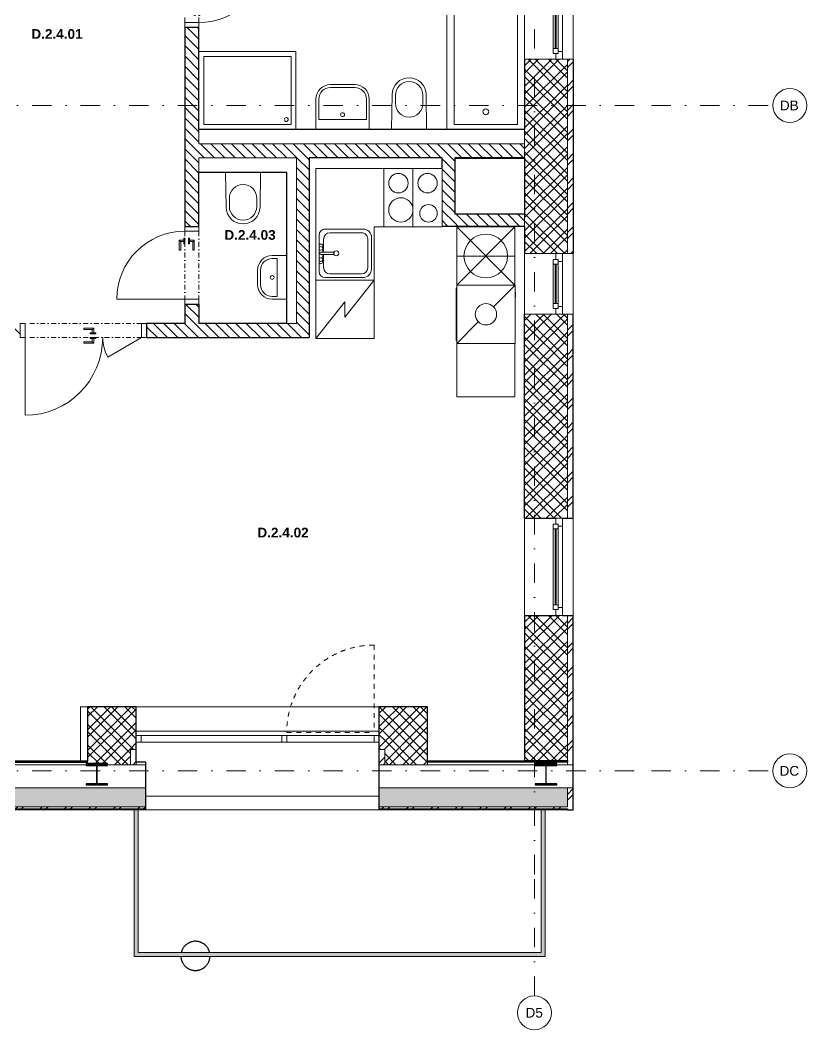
# Model space of a CAD drawing. Header units: millimetres. Extents: x -8379 to 24704, y 54514 to 72403.
# Drawn here: x 16603 to 24704, y 54514 to 64908 of the extents above; entities that cross this region are included whole.
import ezdxf

# ---------------------------------------------------------------- set-up
doc = ezdxf.new("R2010")
doc.units = ezdxf.units.MM
for name, pattern in [('HA_Dash_2mm-S1mm', [100, 50, -50]), ('HA_DashDot_10mm-S3mm', [500, 200, -150, 0, -150]), ('HA_DashDot_2_2mm-S0_6mm', [110, 50, -30, 0, -30])]:
    doc.linetypes.add(name, pattern=pattern)
for name, color, linetype, lineweight in [('A-AREA-____-IDEN', 252, 'Continuous', 9), ('A-DOOR-____-MCUT', 252, 'HA_DashDot_2_2mm-S0_6mm', 9), ('A-DOOR-____-OTLN', 252, 'Continuous', 9), ('A-DOOR-FRAM-MCUT', 252, 'Continuous', 9), ('A-FLOR-____-OTLN', 252, 'Continuous', 9), ('A-FLOR-HRAL-OTLN', 252, 'Continuous', 9), ('A-GENM-____-OTLN', 252, 'Continuous', 9), ('A-GLAZ-____-MCUT', 252, 'Continuous', 5), ('A-GLAZ-____-OTLN', 252, 'Continuous', 5), ('A-GLAZ-CURT-MCUT', 252, 'Continuous', 5), ('A-GLAZ-CURT-OTLN', 252, 'Continuous', 5), ('A-GLAZ-CWMG-MCUT', 252, 'Continuous', 5), ('A-GLAZ-CWMG-OTLN', 252, 'Continuous', 5), ('A-ROOF-____-MCUT', 252, 'Continuous', 25), ('A-ROOF-____-OTLN', 252, 'Continuous', 9), ('A-ROOF-____-PATT', 252, 'Continuous', 25), ('A-WALL-____-MCUT', 252, 'Continuous', 9), ('A-WALL-____-OTLN', 252, 'Continuous', 9), ('A-WALL-____-PATT', 252, 'Continuous', 25), ('E-ELEC-FIXT-OTLN', 252, 'Continuous', 9), ('I-WALL-____-MCUT', 252, 'Continuous', 25), ('I-WALL-____-OTLN', 252, 'Continuous', 9), ('P-SANR-FIXT-OTLN', 252, 'Continuous', 9), ('Q-CASE-____-OTLN', 252, 'Continuous', 9), ('Q-SPCQ-____-OTLN', 252, 'Continuous', 9), ('S-COLS-____-MCUT', 252, 'Continuous', 25), ('S-COLS-____-OTLN', 252, 'Continuous', 9), ('S-GRID-____-IDEN', 252, 'Continuous', 9), ('S-GRID-____-OTLN', 252, 'Continuous', 5)]:
    doc.layers.add(name, color=color, linetype=linetype, lineweight=lineweight)
doc.styles.add('Arial_1', font='arial.ttf', dxfattribs={"height": 100})
doc.styles.add('Arial_B', font='arialbd.ttf', dxfattribs={"height": 100})
pattern_1 = [(45, (0, 0), (-106.06602, 106.06602), []), (45, (75, 0), (-106.06602, 106.06602), []), (315, (0, 0), (106.06602, 106.06602), []), (315, (75, 0), (106.06602, 106.06602), [])]
pattern_2 = [(45, (0, 0), (-125.7236, 125.7236), []), (45, (0, 190.5), (-125.7236, 125.7236), [])]
pattern_3 = [(135, (0, 0), (-53.03301, -53.03301), [])]

# ---------------------------------------------------------------- blocks, each defined once
blk = doc.blocks.new('HA_GM_Shaft_Rectangle - Default-1533186-UDL_2NP-D')
at = {"layer": 'A-GENM-____-OTLN'}
for p, q in [((0, 575), (0, 0)), ((720, 575), (0, 575)), ((720, 0), (720, 575)), ((0, 0), (720, 0))]:
    blk.add_line(p, q, dxfattribs=at)
blk = doc.blocks.new('HA_sCO_Generic_H - HEB 220-1379323-UDL_2NP-D')
at = {"layer": 'S-COLS-____-MCUT'}
for p, q in [((110, 110), (-110, 110)), ((-110, 110), (-110, 99)), ((110, 99), (110, 110)), ((-110, 99), (-3.25, 99)), ((-3.25, 99), (-3.25, -99)), ((3.25, -99), (3.25, 99)), ((3.25, 99), (110, 99)), ((-110, -99), (-110, -110)), ((-3.25, -99), (-110, -99)), ((110, -99), (3.25, -99)), ((110, -110), (110, -99)), ((-110, -110), (110, -110))]:
    blk.add_line(p, q, dxfattribs=at)
blk = doc.blocks.new('HA_WD_SinglePanel - 625x1000-1388367-UDL_2NP-D')
at = {"layer": 'A-GLAZ-____-MCUT'}
for p, q in [((-313, 170), (-313, 100)), ((-233, 170), (-313, 170)), ((-253, 75), (-253, 125)), ((-253, 125), (-203, 125)), ((-233, 125), (-233, 170)), ((-203, 125), (-203, 75)), ((202, 105), (-203, 105)), ((202, 75), (202, 125)), ((202, 125), (252, 125)), ((312, 170), (232, 170)), ((232, 170), (232, 125)), ((252, 125), (252, 75)), ((312, 100), (312, 170)), ((-313, 100), (-253, 100)), ((-203, 75), (-253, 75)), ((202, 95), (-203, 95)), ((252, 75), (202, 75)), ((252, 100), (312, 100))]:
    blk.add_line(p, q, dxfattribs=at)
at = {"layer": 'A-GLAZ-____-OTLN'}
for p, q in [((252, 125), (-253, 125)), ((-253, 75), (-253, 125)), ((232, 170), (-233, 170)), ((202, 125), (-203, 125)), ((252, 125), (252, 75)), ((-253, 75), (252, 75)), ((202, 75), (-203, 75))]:
    blk.add_line(p, q, dxfattribs=at)
blk = doc.blocks.new('HA_WD_SinglePanel - 1000x1500-1388170-UDL_2NP-D')
at = {"layer": 'A-GLAZ-____-MCUT'}
for p, q in [((-500, 170), (-500, 100)), ((-420, 170), (-500, 170)), ((-440, 75), (-440, 125)), ((-440, 125), (-390, 125)), ((-420, 125), (-420, 170)), ((-390, 125), (-390, 75)), ((390, 105), (-390, 105)), ((390, 75), (390, 125)), ((390, 125), (440, 125)), ((500, 170), (420, 170)), ((420, 170), (420, 125)), ((440, 125), (440, 75)), ((500, 100), (500, 170)), ((-500, 100), (-440, 100)), ((-390, 75), (-440, 75)), ((390, 95), (-390, 95)), ((440, 75), (390, 75)), ((440, 100), (500, 100))]:
    blk.add_line(p, q, dxfattribs=at)
at = {"layer": 'A-GLAZ-____-OTLN'}
for p, q in [((440, 125), (-440, 125)), ((-440, 75), (-440, 125)), ((420, 170), (-420, 170)), ((390, 125), (-390, 125)), ((440, 125), (440, 75)), ((-440, 75), (440, 75)), ((390, 75), (-390, 75))]:
    blk.add_line(p, q, dxfattribs=at)
blk = doc.blocks.new('Top Rail Type - Top Rail_Internal_-1448822-UDL_2NP-D')
at = {"layer": 'A-FLOR-HRAL-OTLN'}
for points in [[(17778, 55270), (17818, 55310), (17818, 56780), (17778, 56780), (17778, 55408)], [(22008, 55270), (22008, 56780), (21968, 56780), (21968, 55310)], [(18553, 55270), (22008, 55270), (21968, 55310), (17818, 55310), (17778, 55270), (18398, 55270)]]:
    blk.add_hatch(color=256, dxfattribs=at).paths.add_polyline_path(points)
for p, q in [((17778, 55270), (17778, 56780)), ((17818, 56780), (17818, 55310)), ((21968, 55310), (21968, 56780)), ((22008, 56780), (22008, 55270)), ((17818, 55310), (21968, 55310)), ((22008, 55270), (17778, 55270))]:
    blk.add_line(p, q, dxfattribs=at)
blk = doc.blocks.new('Top Rail Type - Top Rail_Internal_-V9-UDL_2NP-D')
at = {"layer": 'A-FLOR-HRAL-OTLN'}
for p, q in [((17778, 56780), (17778, 55270)), ((17818, 56780), (17818, 55310)), ((21968, 55310), (21968, 56780)), ((22008, 55270), (22008, 56780)), ((17818, 55310), (21968, 55310)), ((17778, 55270), (22008, 55270))]:
    blk.add_line(p, q, dxfattribs=at)
blk = doc.blocks.new('HA_DR_Single_Swing_Solid - In_700x2100-1516377-UDL_2NP-D')
at = {"layer": 'A-DOOR-____-MCUT'}
for p, q in [((-350, 72), (350, 72)), ((-350, -73), (350, -73))]:
    blk.add_line(p, q, dxfattribs=at)
at = {"layer": 'A-DOOR-____-OTLN'}
for p, q in [((-258, 25), (-258, -25)), ((-155, 25), (-258, 25)), ((-243, -25), (-243, 10)), ((-243, 10), (-155, 10)), ((-155, 25), (-155, 10)), ((-280, -25), (-220, -25)), ((-280, -25), (-280, -33)), ((-220, -33), (-280, -33)), ((-280, -73), (-220, -73)), ((-280, -73), (-280, -81)), ((-220, -81), (-280, -81)), ((-258, -81), (-258, -130)), ((-243, -115), (-243, -81)), ((-220, -33), (-220, -25)), ((-220, -81), (-220, -73)), ((-258, -130), (-155, -130)), ((-155, -115), (-243, -115)), ((-155, -115), (-155, -130))]:
    blk.add_line(p, q, dxfattribs=at)
at = {"layer": 'A-DOOR-____-OTLN', "lineweight": 5}
blk.add_line((350, -773), (350, -73), dxfattribs=at)
blk.add_arc((350, -73), 700, 180, 270, dxfattribs=at)
at = {"layer": 'A-DOOR-____-OTLN'}
for points in [[(-243, 10), (-243, 10), (-243, 10), (-243, 11), (-243, 11), (-244, 11), (-244, 12), (-245, 12), (-245, 13), (-246, 14), (-247, 14), (-247, 15), (-248, 15), (-248, 16), (-249, 16), (-249, 17), (-250, 17), (-250, 18), (-250, 18), (-251, 18), (-251, 19), (-252, 19), (-252, 20), (-253, 20), (-253, 21), (-254, 21), (-254, 22), (-255, 22), (-255, 23), (-256, 23), (-256, 24), (-257, 24), (-257, 24), (-257, 25), (-258, 25), (-258, 25)], [(-258, -130), (-258, -130), (-257, -130), (-257, -129), (-257, -129), (-256, -129), (-256, -128), (-255, -128), (-255, -127), (-254, -126), (-253, -126), (-253, -125), (-252, -125), (-252, -124), (-251, -124), (-251, -123), (-250, -123), (-250, -122), (-250, -122), (-249, -122), (-249, -121), (-248, -121), (-248, -120), (-247, -120), (-247, -119), (-246, -119), (-246, -118), (-245, -118), (-245, -117), (-244, -117), (-244, -116), (-243, -116), (-243, -116), (-243, -115), (-243, -115), (-243, -115)]]:
    blk.add_open_spline(points, degree=3, knots=[0, 0, 0, 0, 0.083333, 0.125, 0.166667, 0.208333, 0.229167, 0.25, 0.291667, 0.333333, 0.354167, 0.375, 0.395833, 0.416667, 0.4375, 0.458333, 0.479167, 0.5, 0.520833, 0.541667, 0.5625, 0.583333, 0.604167, 0.625, 0.645833, 0.666667, 0.6875, 0.708333, 0.75, 0.770833, 0.791667, 0.833333, 0.875, 0.916667, 1, 1, 1, 1], dxfattribs=at)
at = {"layer": 'A-DOOR-FRAM-MCUT'}
for p, q in [((-350, 72), (-400, 72)), ((-400, 72), (-400, -73)), ((-350, -73), (-350, 72)), ((400, 72), (350, 72)), ((350, 72), (350, -73)), ((400, -73), (400, 72)), ((-400, -73), (-350, -73)), ((350, -73), (400, -73))]:
    blk.add_line(p, q, dxfattribs=at)
blk = doc.blocks.new('HA_DR_Double_Swing_Solid - In_1200x2100_800-1517788-UDL_2NP-D')
at = {"layer": 'A-DOOR-____-MCUT'}
for p, q in [((-600, 72), (600, 72)), ((-600, -73), (600, -73))]:
    blk.add_line(p, q, dxfattribs=at)
at = {"layer": 'A-DOOR-____-OTLN', "lineweight": 5}
for p, q in [((600, 872), (600, 72)), ((-254, 272), (-600, 72))]:
    blk.add_line(p, q, dxfattribs=at)
at = {"layer": 'A-DOOR-____-OTLN'}
for p, q in [((-108, 130), (-108, 80)), ((-5, 130), (-108, 130)), ((-93, 80), (-93, 115)), ((-93, 115), (-5, 115)), ((-5, 130), (-5, 115)), ((-130, 80), (-70, 80)), ((-130, 80), (-130, 72)), ((-70, 72), (-130, 72)), ((-130, 32), (-70, 32)), ((-130, 32), (-130, 24)), ((-70, 24), (-130, 24)), ((-108, 24), (-108, -25)), ((-93, -10), (-93, 24)), ((-70, 72), (-70, 80)), ((-70, 24), (-70, 32)), ((-108, -25), (-5, -25)), ((-5, -10), (-93, -10)), ((-5, -10), (-5, -25))]:
    blk.add_line(p, q, dxfattribs=at)
at = {"layer": 'A-DOOR-____-OTLN', "lineweight": 5}
for centre, radius, start, end in [((600, 72), 800, 90, 180), ((-600, 72), 400, 360, 30)]:
    blk.add_arc(centre, radius, start, end, dxfattribs=at)
at = {"layer": 'A-DOOR-____-OTLN'}
for points in [[(-93, 115), (-93, 115), (-93, 115), (-93, 116), (-93, 116), (-94, 116), (-94, 117), (-95, 117), (-95, 118), (-96, 119), (-97, 119), (-97, 120), (-98, 120), (-98, 121), (-99, 121), (-99, 122), (-100, 122), (-100, 123), (-100, 123), (-101, 123), (-101, 124), (-102, 124), (-102, 125), (-103, 125), (-103, 126), (-104, 126), (-104, 127), (-105, 127), (-105, 128), (-106, 128), (-106, 129), (-107, 129), (-107, 129), (-107, 130), (-108, 130), (-108, 130)], [(-108, -25), (-108, -25), (-107, -25), (-107, -24), (-107, -24), (-106, -24), (-106, -23), (-105, -23), (-105, -22), (-104, -21), (-103, -21), (-103, -20), (-102, -20), (-102, -19), (-101, -19), (-101, -18), (-100, -18), (-100, -17), (-100, -17), (-99, -17), (-99, -16), (-98, -16), (-98, -15), (-97, -15), (-97, -14), (-96, -14), (-96, -13), (-95, -13), (-95, -12), (-94, -12), (-94, -11), (-93, -11), (-93, -11), (-93, -10), (-93, -10), (-93, -10)]]:
    blk.add_open_spline(points, degree=3, knots=[0, 0, 0, 0, 0.083333, 0.125, 0.166667, 0.208333, 0.229167, 0.25, 0.291667, 0.333333, 0.354167, 0.375, 0.395833, 0.416667, 0.4375, 0.458333, 0.479167, 0.5, 0.520833, 0.541667, 0.5625, 0.583333, 0.604167, 0.625, 0.645833, 0.666667, 0.6875, 0.708333, 0.75, 0.770833, 0.791667, 0.833333, 0.875, 0.916667, 1, 1, 1, 1], dxfattribs=at)
at = {"layer": 'A-DOOR-FRAM-MCUT'}
for p, q in [((-650, -73), (-650, 72)), ((-650, 72), (-600, 72)), ((-600, 72), (-600, -73)), ((600, 72), (650, 72)), ((600, -73), (600, 72)), ((650, 72), (650, -73)), ((-600, -73), (-650, -73)), ((650, -73), (600, -73))]:
    blk.add_line(p, q, dxfattribs=at)
blk = doc.blocks.new('ABMV_Toilet_WallHung - Default-1458606-UDL_2NP-D')
at = {"layer": 'A-GENM-____-OTLN'}
for p, q in [((-50, 432), (-55, 75)), ((-16, 426), (-16, 340)), ((266, 340), (266, 426)), ((305, 75), (300, 432))]:
    blk.add_line(p, q, dxfattribs=at)
for centre, radius, start, end in [((125, 430), 175, 0.7323, 179.2677), ((125, 426), 141, 0, 180), ((125, 340), 141, 180, 360)]:
    blk.add_arc(centre, radius, start, end, dxfattribs=at)
blk = doc.blocks.new('ABMV_WashBasin_Generic - 550x460-1458630-UDL_2NP-D')
at = {"layer": 'P-SANR-FIXT-OTLN'}
for p, q in [((250, 535), (0, 535)), ((0, 505), (250, 505)), ((-150, 385), (-150, 75)), ((-120, 175), (-120, 385)), ((370, 385), (370, 175)), ((400, 75), (400, 385)), ((370, 175), (-120, 175))]:
    blk.add_line(p, q, dxfattribs=at)
for centre, radius, start, end in [((0, 385), 150, 90, 180), ((250, 385), 150, 360, 90), ((0, 385), 120, 90, 180), ((250, 385), 120, 360, 90), ((125, 225), 20, 90, 270), ((125, 225), 20, 270, 90)]:
    blk.add_arc(centre, radius, start, end, dxfattribs=at)
blk = doc.blocks.new('ABMV_ShowerBasin_Generic - 800x1000-1410695-UDL_2NP-D')
at = {"layer": 'P-SANR-FIXT-OTLN'}
for p, q in [((0, 0), (0, -800)), ((0, -800), (0, 0)), ((950, -50), (50, -50)), ((50, -50), (50, -750)), ((50, -50), (50, -750)), ((950, -50), (50, -50)), ((950, -750), (950, -50)), ((950, -750), (950, -50)), ((0, -800), (1000, -800)), ((0, -800), (1000, -800)), ((50, -750), (950, -750)), ((50, -750), (950, -750))]:
    blk.add_line(p, q, dxfattribs=at)
blk.add_circle((100, -100), 20, dxfattribs=at)
blk = doc.blocks.new('ABMV_Bathtub_Generic - 800x1700-V10-UDL_2NP-D')
at = {"layer": 'P-SANR-FIXT-OTLN'}
for p, q in [((0, 0), (0, 1700)), ((0, 1700), (800, 1700)), ((0, 1700), (800, 1700)), ((0, 1700), (0, 0)), ((75, 50), (75, 1625)), ((75, 1625), (725, 1625)), ((75, 1625), (725, 1625)), ((75, 50), (75, 1625)), ((725, 1625), (725, 50)), ((725, 1625), (725, 50)), ((725, 50), (75, 50)), ((725, 50), (75, 50))]:
    blk.add_line(p, q, dxfattribs=at)
blk.add_circle((400, 180), 30, dxfattribs=at)
blk = doc.blocks.new('R_bathroom_washing_machine - 600x600x900-V11-UDL_2NP-D')
at = {"layer": 'E-ELEC-FIXT-OTLN'}
for p, q in [((78, 3), (678, 3)), ((78, -597), (78, 3)), ((78, 3), (300, -219)), ((108, 8), (648, 8)), ((108, 8), (108, 3)), ((648, 3), (648, 8)), ((455, -374), (678, -597)), ((678, -597), (78, -597)), ((555, -597), (555, -602)), ((572, -602), (555, -602)), ((572, -597), (572, -602)), ((580, -602), (572, -602)), ((587, -602), (580, -602)), ((587, -602), (587, -597)), ((605, -602), (587, -602)), ((605, -602), (605, -597))]:
    blk.add_line(p, q, dxfattribs=at)
blk.add_circle((378, -297), 110, dxfattribs=at)
blk = doc.blocks.new('Lednice_Mraznička_ADNS - Lednice 600x600x1800-1420546-UDL_2NP-D')
at = {"layer": 'Q-SPCQ-____-OTLN'}
for p, q in [((-300, 300), (300, 300)), ((-300, -300), (-300, 300)), ((80, 0), (-300, 300)), ((300, 300), (300, -300)), ((-80, 0), (80, 0)), ((300, -300), (-80, 0)), ((300, -300), (-300, -300))]:
    blk.add_line(p, q, dxfattribs=at)
blk = doc.blocks.new('Kuchyňská_linka_myčka_ADNS - Myčka-1417145-UDL_2NP-D')
at = {"layer": 'Q-SPCQ-____-OTLN'}
for p, q in [((300, 300), (-300, 300)), ((-300, 300), (-300, -300)), ((300, 300), (-300, -300)), ((-300, 300), (300, -300)), ((300, 300), (-300, 300)), ((-300, 300), (-300, 0)), ((300, -300), (300, 300)), ((300, 0), (300, 300)), ((-300, 0), (300, 0)), ((-300, -300), (300, -300))]:
    blk.add_line(p, q, dxfattribs=at)
blk.add_circle((0, 0), 225, dxfattribs=at)
blk = doc.blocks.new('Skříňka se dřezem_ pravoúhlá - 500 x 440mm-1420560-UDL_2NP-D')
at = {"layer": 'P-SANR-FIXT-OTLN'}
for p, q in [((-234, 117), (-234, -271)), ((-234, 117), (-234, -271)), ((202, 180), (-171, 180)), ((202, 180), (-171, 180)), ((3, 133), (-133, 133)), ((92, 180), (-73, 180)), ((-73, 142), (3, 142)), ((3, 161), (3, 40)), ((28, 161), (28, 40)), ((28, 142), (92, 142)), ((164, 133), (28, 133)), ((266, -276), (266, 117)), ((266, -276), (266, 117)), ((-196, 69), (-196, -258)), ((228, -258), (228, 69)), ((-145, -360), (181, -360)), ((-145, -360), (181, -360)), ((-133, -322), (164, -322))]:
    blk.add_line(p, q, dxfattribs=at)
for centre, radius, start, end in [((-171, 117), 63.5, 90, 180), ((-171, 117), 63.5, 90, 180), ((-133, 69), 63.5, 90, 180), ((-73, 161), 19, 90, 270), ((-48, 161), 19, 360, 180), ((-48, 161), 19, 180, 0), ((16, 161), 12.7, 360, 180), ((66, 161), 19, 360, 180), ((66, 161), 19, 180, 360), ((92, 161), 19, 270, 90), ((164, 69), 63.5, 0, 90), ((202, 117), 63.5, 0, 90), ((202, 117), 63.5, 360, 90), ((16, 3), 25.4, 360, 180), ((16, 3), 25.4, 180, 0), ((16, 40), 12.7, 180, 0), ((-145, -271), 88.9, 180, 270), ((-145, -271), 88.9, 180, 270), ((-133, -258), 63.5, 180, 270), ((164, -258), 63.5, 270, 0), ((181, -276), 84.4, 270, 0), ((181, -276), 84.4, 270, 0)]:
    blk.add_arc(centre, radius, start, end, dxfattribs=at)
blk = doc.blocks.new('Kuchyňská_linka_sporák_ADNS - 600x600x800-1417149-UDL_2NP-D')
at = {"layer": 'Q-SPCQ-____-OTLN'}
for p, q in [((600, 600), (0, 600)), ((0, 600), (0, 0)), ((600, 600), (0, 600)), ((0, 600), (0, 300)), ((600, 0), (600, 600)), ((600, 300), (600, 600)), ((0, 300), (600, 300)), ((0, 0), (600, 0))]:
    blk.add_line(p, q, dxfattribs=at)
for centre, radius in [((175, 425), 125), ((450, 450), 100), ((140, 140), 90), ((450, 150), 100)]:
    blk.add_circle(centre, radius, dxfattribs=at)
blk = doc.blocks.new('Casework 2 - Casework 6-1466266-UDL_2NP-D')
at = {"layer": 'Q-CASE-____-OTLN'}
for p, q in [((20348, 63380), (19648, 63380)), ((19648, 63380), (19648, 62230)), ((20248, 62230), (20248, 62780)), ((20248, 62780), (20348, 62780)), ((21098, 61580), (21098, 61029)), ((21698, 61029), (21698, 61580)), ((21098, 61029), (21698, 61029))]:
    blk.add_line(p, q, dxfattribs=at)
blk = doc.blocks.new('Systémový panel - Sklo-1480324-UDL_2NP-D')
at = {"layer": 'A-GLAZ-CURT-MCUT'}
for p, q in [((725, 0), (-725, 0)), ((-725, 0), (-725, -70)), ((725, -70), (725, 0)), ((-725, -70), (725, -70))]:
    blk.add_line(p, q, dxfattribs=at)
blk = doc.blocks.new('Obdélníková příčel - 50x70mm EXT-1479988-UDL_2NP-D')
at = {"layer": 'A-GLAZ-CWMG-MCUT'}
for p, q in [((-50, 70), (0, 70)), ((-50, 0), (-50, 70)), ((0, 0), (-50, 0)), ((0, 70), (0, 0))]:
    blk.add_line(p, q, dxfattribs=at)
blk = doc.blocks.new('Obdélníková příčel - 50x70mm EXT-1479989-UDL_2NP-D')
at = {"layer": 'A-GLAZ-CWMG-MCUT'}
for p, q in [((0, 70), (-50, 70)), ((-50, 70), (-50, 0)), ((-50, 0), (0, 0)), ((0, 0), (0, 70))]:
    blk.add_line(p, q, dxfattribs=at)
blk = doc.blocks.new('ABMV_CW_Single_Swing_Generic - Ex_Glass_SKLOPNE-1529248-UDL_2NP-D')
at = {"layer": 'A-DOOR-____-OTLN', "linetype": 'HA_Dash_2mm-S1mm', "lineweight": 5}
for p in [(450, 930), (-450, 30)]:
    blk.add_line(p, (450, 30), dxfattribs=at)
blk.add_arc((450, 30), 900, 90, 180, dxfattribs=at)
blk = doc.blocks.new('Obdélníková příčel - 50x70mm EXT-1480163-UDL_2NP-D')
at = {"layer": 'A-GLAZ-CWMG-OTLN'}
for p, q in [((3573, 57545), (2673, 57545)), ((3573, 57475), (2673, 57475))]:
    blk.add_line(p, q, dxfattribs=at)
blk = doc.blocks.new('Obdélníková příčel - 50x70mm EXT-1479993-UDL_2NP-D')
at = {"layer": 'A-GLAZ-CWMG-MCUT'}
for p, q in [((-25, 70), (25, 70)), ((-25, 0), (-25, 70)), ((25, 0), (-25, 0)), ((25, 70), (25, 0))]:
    blk.add_line(p, q, dxfattribs=at)
blk = doc.blocks.new('ABMV_WashBasin_Generic - 450x300-1459805-UDL_2NP-D')
at = {"layer": 'P-SANR-FIXT-OTLN'}
for p, q in [((200, 350), (50, 350)), ((50, 320), (200, 320)), ((-100, 200), (-100, 50)), ((-70, 150), (-70, 200)), ((320, 150), (-70, 150)), ((320, 200), (320, 150)), ((350, 50), (350, 200))]:
    blk.add_line(p, q, dxfattribs=at)
for centre, radius, start, end in [((50, 200), 150, 90, 180), ((50, 200), 120, 90, 180), ((200, 200), 150, 360, 90), ((200, 200), 120, 360, 90), ((125, 200), 20, 90, 270), ((125, 200), 20, 270, 90)]:
    blk.add_arc(centre, radius, start, end, dxfattribs=at)
blk = doc.blocks.new('HA_GM_ProductsPlaceholder - LP30 - Venkovní balkonové zábradlí-1609837-UDL_2NP-D')
at = {"layer": 'A-GENM-____-OTLN', "lineweight": 25, "flags": 128}
for points in [[(146, 35), (146, 36), (144, 41), (142, 47), (140, 53), (138, 58), (136, 64), (133, 69), (130, 75), (127, 80), (124, 85), (120, 90), (117, 94), (113, 99), (109, 103), (105, 108), (100, 112), (96, 116), (91, 119), (86, 123), (81, 126), (76, 129), (71, 132), (65, 135), (60, 138), (54, 140), (49, 142), (43, 144), (37, 145), (31, 147), (25, 148), (20, 149), (14, 149), (8, 150), (2, 150), (-4, 150), (-10, 150), (-16, 149), (-22, 148), (-28, 147), (-34, 146), (-40, 145), (-46, 143), (-51, 141), (-57, 139), (-62, 136), (-68, 134), (-73, 131), (-78, 128), (-83, 125), (-88, 121), (-93, 118), (-98, 114), (-102, 110), (-106, 106), (-111, 101), (-115, 97), (-118, 92), (-122, 87), (-125, 82), (-129, 77), (-132, 72), (-134, 67), (-137, 61), (-139, 56), (-141, 50), (-143, 45), (-145, 39), (-146, 35)], [(-150, -6), (-150, -12), (-149, -18), (-148, -24), (-147, -30), (-146, -36), (-144, -41), (-142, -47), (-140, -53), (-138, -58), (-136, -64), (-133, -69), (-130, -75), (-127, -80), (-124, -85), (-120, -90), (-117, -94), (-113, -99), (-109, -103), (-105, -108), (-100, -112), (-96, -116), (-91, -119), (-86, -123), (-81, -126), (-76, -129), (-71, -132), (-65, -135), (-60, -138), (-54, -140), (-49, -142), (-43, -144), (-37, -145), (-31, -147), (-25, -148), (-20, -149), (-14, -149), (-8, -150), (-2, -150), (4, -150), (10, -150), (16, -149), (22, -148), (28, -147), (34, -146), (40, -145), (46, -143), (51, -141), (57, -139), (62, -136), (68, -134), (73, -131), (78, -128), (83, -125), (88, -121), (93, -118), (98, -114), (102, -110), (106, -106), (111, -101), (115, -97), (118, -92), (122, -87), (125, -82), (129, -77), (132, -72), (134, -67), (137, -61), (139, -56), (141, -50), (143, -45), (145, -39), (146, -33), (148, -27), (148, -21), (149, -15), (150, -9), (150, -5)]]:
    blk.add_lwpolyline(points, dxfattribs=at)
blk = doc.blocks.new('Grid - Radius 3_5mm-353793-UDL_2NP-D')
at = {"layer": 'S-GRID-____-IDEN'}
blk.add_circle((0, 0), 3.5, dxfattribs=at)

msp = doc.modelspace()

# ---------------------------------------------------------------- hatches: boundary and pattern name
at = {"layer": 'A-ROOF-____-PATT', "lineweight": 5}
h = msp.add_hatch(dxfattribs=at)
h.set_pattern_fill('FP_5', color=256, style=0, pattern_type=2)
h.set_pattern_definition([(0, (0, 0), (58.594, 33.829), [39.062, -78.125]), (120, (0, 0), (-58.593773, 33.829393), [39.063, -78.125]), (60, (0, 0), (0.000227, 67.658393), [0, -78.125, 39.063, 0])])
h.paths.add_polyline_path([(-5802, 56809), (-5802, 57004), (-5833, 57004), (-5833, 56809)])
h.paths.add_polyline_path([(-5742, 56809), (-3802, 56809), (-3802, 57004), (-5742, 57004)])
h.paths.add_polyline_path([(-1302, 56809), (2223, 56809), (2223, 57004), (-1302, 57004)])
h.paths.add_polyline_path([(9998, 56809), (9998, 57004), (6498, 57004), (6498, 56809), (9403, 56809)])
h.paths.add_polyline_path([(14366, 56809), (17898, 56809), (17898, 57004), (14273, 57004), (14273, 56809)])
h.paths.add_polyline_path([(22238, 56809), (22238, 57004), (20298, 57004), (20298, 56809), (21810, 56809)])
h = msp.add_hatch(dxfattribs=at)
h.set_pattern_fill('FP_4', color=256, style=0, pattern_type=2)
h.set_pattern_definition(pattern_2)
h.paths.add_polyline_path([(-5833, 56788), (-5802, 56788), (-5802, 56809), (-5833, 56809)])
h.paths.add_polyline_path([(-5485, 56788), (-3802, 56788), (-3802, 56809), (-5742, 56809), (-5742, 56788)])
h.paths.add_polyline_path([(-1302, 56788), (2223, 56788), (2223, 56809), (-1302, 56809)])
h.paths.add_polyline_path([(6498, 56788), (9998, 56788), (9998, 56809), (6498, 56809)])
h.paths.add_polyline_path([(22238, 56788), (22238, 56809), (20298, 56809), (20298, 56788), (21810, 56788)])
h.paths.add_polyline_path([(14366, 56788), (17898, 56788), (17898, 56809), (14273, 56809), (14273, 56788)])
at = {"layer": 'A-WALL-____-PATT', "lineweight": 5}
h = msp.add_hatch(dxfattribs=at)
h.set_pattern_fill('FP_4', color=256, style=0, pattern_type=2)
h.set_pattern_definition(pattern_2)
h.paths.add_polyline_path([(22238, 56780), (22298, 56780), (22298, 58780), (22238, 58780), (22238, 57243), (22297, 57243), (22297, 57004), (22238, 57004), (22238, 56788)])
h.paths.add_polyline_path([(22298, 59780), (22298, 61880), (22238, 61880), (22238, 59780)])
h.paths.add_polyline_path([(22298, 62505), (22298, 64505), (22238, 64505), (22238, 62505)])
h.paths.add_polyline_path([(22298, 65130), (22298, 65880), (22238, 65880), (22238, 65130)])
h.paths.add_polyline_path([(22238, 66880), (22298, 66880), (22298, 69170), (22238, 69170), (22238, 67484)])
h = msp.add_hatch(dxfattribs=at)
h.set_pattern_fill('FP_2', color=256, style=0, pattern_type=2)
h.set_pattern_definition(pattern_1)
h.paths.add_polyline_path([(21810, 57287), (22238, 57287), (22238, 58780), (21798, 58780), (21798, 57287)])
h.paths.add_polyline_path([(22143, 59780), (22238, 59780), (22238, 61880), (21798, 61880), (21798, 59780), (22118, 59780)])
h.paths.add_polyline_path([(21798, 62505), (22238, 62505), (22238, 64505), (21798, 64505), (21798, 62785)])
h.paths.add_polyline_path([(21798, 65130), (22238, 65130), (22238, 65880), (21798, 65880), (21798, 65735)])
h.paths.add_polyline_path([(21798, 66880), (22238, 66880), (22238, 68730), (21798, 68730), (21798, 67484)])
h = msp.add_hatch(dxfattribs=at)
h.set_pattern_fill('FP_3', color=256, style=0, pattern_type=2)
h.set_pattern_definition(pattern_3)
h.paths.add_polyline_path([(18298, 61785), (18443, 61785), (18443, 61985), (18298, 61985)])
h.paths.add_polyline_path([(18398, 62785), (18443, 62785), (18443, 64835), (18298, 64835), (18298, 62785)])
h.paths.add_polyline_path([(18443, 65635), (18443, 65735), (18298, 65735), (18298, 65635)])
h = msp.add_hatch(dxfattribs=at)
h.set_pattern_fill('FP_3', color=256, style=0, pattern_type=2)
h.set_pattern_definition(pattern_3)
h.paths.add_polyline_path([(21798, 63490), (21798, 63635), (18443, 63635), (18443, 63490), (21078, 63490)])
h = msp.add_hatch(dxfattribs=at)
h.set_pattern_fill('FP_3', color=256, style=0, pattern_type=2)
h.set_pattern_definition(pattern_3)
h.paths.add_polyline_path([(19578, 61785), (19578, 63490), (19448, 63490), (19448, 61785)])
h = msp.add_hatch(dxfattribs=at)
h.set_pattern_fill('FP_3', color=256, style=0, pattern_type=2)
h.set_pattern_definition(pattern_3)
h.paths.add_polyline_path([(20948, 62785), (21078, 62785), (21078, 63490), (20948, 63490), (20948, 63380)])
h = msp.add_hatch(dxfattribs=at)
h.set_pattern_fill('FP_3', color=256, style=0, pattern_type=2)
h.set_pattern_definition(pattern_3)
h.paths.add_polyline_path([(21798, 62785), (21798, 62915), (21078, 62915), (21078, 62785)])
h = msp.add_hatch(dxfattribs=at)
h.set_pattern_fill('FP_3', color=256, style=0, pattern_type=2)
h.set_pattern_definition(pattern_3)
h.paths.add_polyline_path([(18088, 61640), (19578, 61640), (19578, 61785), (17903, 61785), (17903, 61640)])
h.paths.add_polyline_path([(16503, 61640), (16603, 61640), (16603, 61785), (16503, 61785)])
h = msp.add_hatch(dxfattribs=at)
h.set_pattern_fill('FP_2', color=256, style=0, pattern_type=2)
h.set_pattern_definition(pattern_1)
h.paths.add_polyline_path([(17396, 57243), (17738, 57243), (17738, 57840), (17298, 57840), (17298, 57255), (17503, 57255), (17503, 57244), (17396, 57244), (17396, 57243)])
h.paths.add_polyline_path([(17298, 57243), (17390, 57243), (17390, 57244), (17298, 57244)])
h = msp.add_hatch(dxfattribs=at)
h.set_pattern_fill('FP_2', color=256, style=0, pattern_type=2)
h.set_pattern_definition(pattern_1)
h.paths.add_polyline_path([(17738, 57400), (17798, 57400), (17798, 57840), (17738, 57840), (17738, 57421)])
h.paths.add_polyline_path([(20358, 57400), (20358, 57840), (20298, 57840), (20298, 57400)])
h = msp.add_hatch(dxfattribs=at)
h.set_pattern_fill('FP_2', color=256, style=0, pattern_type=2)
h.set_pattern_definition(pattern_1)
h.paths.add_polyline_path([(20569, 57243), (20798, 57243), (20798, 57840), (20358, 57840), (20358, 57243)])
h = msp.add_hatch(dxfattribs=at)
h.set_pattern_fill('FP_4', color=256, style=0, pattern_type=2)
h.set_pattern_definition(pattern_2)
h.paths.add_polyline_path([(20358, 57243), (20358, 57400), (20298, 57400), (20298, 57243)])
h = msp.add_hatch(dxfattribs=at)
h.set_pattern_fill('FP_4', color=256, style=0, pattern_type=2)
h.set_pattern_definition(pattern_2)
h.paths.add_polyline_path([(17798, 57243), (17798, 57340), (17738, 57340), (17738, 57243)])

# ---------------------------------------------------------------- linework, layer by layer
at = {"layer": 'A-FLOR-____-OTLN'}
for p, q in [((17223, 57840), (17223, 57280)), ((17298, 57840), (17223, 57840)), ((20298, 57840), (17798, 57840)), ((17798, 57590), (20298, 57590)), ((17898, 56920), (20298, 56920)), ((20298, 56780), (17898, 56780))]:
    msp.add_line(p, q, dxfattribs=at)
at = {"layer": 'A-ROOF-____-MCUT', "lineweight": 9}
for p, q in [((17390, 57243), (15798, 57243)), ((17898, 57243), (17396, 57243)), ((22015, 57243), (20298, 57243)), ((22297, 57243), (22021, 57243)), ((22297, 57004), (22297, 57243)), ((17898, 57004), (14273, 57004)), ((22297, 57004), (20298, 57004)), ((17898, 56809), (14273, 56809)), ((22238, 56809), (20298, 56809))]:
    msp.add_line(p, q, dxfattribs=at)
at = {"layer": 'A-ROOF-____-MCUT'}
for p, q in [((17898, 57268), (17798, 57268)), ((17898, 56788), (17898, 57268)), ((20298, 57243), (20298, 56788)), ((22238, 57268), (20798, 57268)), ((14273, 56788), (17898, 56788)), ((20298, 56788), (22238, 56788))]:
    msp.add_line(p, q, dxfattribs=at)
at = {"layer": 'A-ROOF-____-OTLN'}
for p, q in [((17898, 56780), (14273, 56780)), ((17898, 56780), (17898, 56788)), ((20298, 56788), (20298, 56780)), ((22238, 56780), (20298, 56780))]:
    msp.add_line(p, q, dxfattribs=at)
at = {"layer": 'A-WALL-____-MCUT', "lineweight": 25}
for p, q in [((21798, 64505), (21798, 63785)), ((21798, 63490), (21798, 62915)), ((21798, 62785), (21798, 62505)), ((21798, 59780), (21798, 61880)), ((21798, 59780), (22118, 59780)), ((22188, 59780), (22238, 59780)), ((21798, 58780), (21798, 57287)), ((21798, 58780), (22118, 58780)), ((22188, 58780), (22238, 58780)), ((17798, 57840), (17298, 57840)), ((17298, 57840), (17298, 57280)), ((17798, 57400), (17798, 57840)), ((20298, 57840), (20298, 57400)), ((20798, 57840), (20298, 57840)), ((20798, 57280), (20798, 57840)), ((17298, 57280), (16503, 57280)), ((21798, 57280), (20798, 57280)), ((21798, 57287), (22238, 57287)), ((21798, 57268), (21798, 57280)), ((15798, 57268), (17298, 57268)), ((20298, 57268), (20298, 57243))]:
    msp.add_line(p, q, dxfattribs=at)
at = {"layer": 'A-WALL-____-MCUT'}
for p, q in [((22238, 62505), (22238, 64505)), ((18443, 63785), (18443, 63635)), ((21798, 63490), (21798, 63785)), ((21798, 63635), (18443, 63635)), ((18443, 63490), (19448, 63490)), ((18443, 63340), (18443, 63490)), ((19448, 61785), (19448, 63490)), ((21798, 62785), (21798, 62915)), ((22238, 59780), (22238, 61880)), ((19448, 61785), (19348, 61785)), ((22238, 57287), (22238, 58780)), ((17738, 57400), (17798, 57400)), ((17738, 57400), (17738, 57243)), ((20358, 57400), (20298, 57400)), ((20358, 57400), (20358, 57243)), ((17298, 57280), (17298, 57255)), ((20798, 57243), (20798, 57280)), ((17298, 57244), (17298, 57243)), ((17798, 57243), (17798, 57268)), ((22238, 57268), (22238, 57243)), ((22238, 57004), (22238, 56809))]:
    msp.add_line(p, q, dxfattribs=at)
at = {"layer": 'A-WALL-____-OTLN'}
for p, q in [((21798, 64505), (21798, 65130)), ((21798, 64505), (22118, 64505)), ((22188, 64505), (22238, 64505)), ((21798, 61880), (21798, 62505)), ((21798, 62505), (22118, 62505)), ((22188, 62505), (22238, 62505)), ((21798, 61880), (22118, 61880)), ((22188, 61880), (22238, 61880)), ((21798, 58780), (21798, 59780)), ((21798, 57280), (21798, 57287)), ((22238, 57282), (21798, 57282))]:
    msp.add_line(p, q, dxfattribs=at)
at = {"layer": 'I-WALL-____-MCUT'}
for p, q in [((18298, 64835), (18298, 62785)), ((18298, 64835), (18443, 64835)), ((18443, 63785), (18443, 64835)), ((22298, 64505), (22298, 62505)), ((18443, 63785), (21798, 63785)), ((20948, 63490), (19578, 63490)), ((19578, 63490), (19578, 61640)), ((20948, 63380), (20948, 63490)), ((21798, 63490), (21078, 63490)), ((21078, 63490), (21078, 62915)), ((18443, 62785), (18443, 63340)), ((19348, 63340), (18443, 63340)), ((19348, 61785), (19348, 63340)), ((21078, 62915), (21798, 62915)), ((18298, 62785), (18443, 62785)), ((21798, 62785), (20948, 62785)), ((18298, 61985), (18298, 61785)), ((18298, 61985), (18443, 61985)), ((18443, 61985), (18443, 61785)), ((22298, 59780), (22298, 61880)), ((18298, 61785), (17903, 61785)), ((17903, 61785), (17903, 61640)), ((19348, 61785), (18443, 61785)), ((17903, 61640), (19578, 61640)), ((22238, 59780), (22298, 59780)), ((22238, 58780), (22298, 58780)), ((22298, 56780), (22298, 58780)), ((17798, 57268), (17798, 57400)), ((20298, 57400), (20298, 57268)), ((22238, 57287), (22238, 57268)), ((22238, 56788), (22238, 56780)), ((22238, 56780), (22298, 56780))]:
    msp.add_line(p, q, dxfattribs=at)
at = {"layer": 'I-WALL-____-OTLN'}
for p, q in [((22298, 65130), (22298, 64505)), ((22238, 64505), (22298, 64505)), ((22238, 62505), (22298, 62505)), ((22298, 62505), (22298, 61880)), ((22238, 61880), (22298, 61880)), ((22298, 59780), (22298, 58780))]:
    msp.add_line(p, q, dxfattribs=at)
at = {"layer": 'S-COLS-____-MCUT'}
for p, q in [((17390, 57243), (17283, 57243)), ((17283, 57243), (17283, 57236)), ((17283, 57236), (17390, 57236)), ((17503, 57243), (17396, 57243)), ((17396, 57236), (17503, 57236)), ((17503, 57236), (17503, 57243)), ((22015, 57243), (21908, 57243)), ((21908, 57243), (21908, 57236)), ((21908, 57236), (22015, 57236)), ((22128, 57243), (22021, 57243)), ((22021, 57236), (22128, 57236)), ((22128, 57236), (22128, 57243))]:
    msp.add_line(p, q, dxfattribs=at)
at = {"layer": 'S-GRID-____-OTLN', "linetype": 'HA_DashDot_10mm-S3mm', "lineweight": 9}
for p, q in [((21898, 56114), (21898, 70803)), ((-6779, 64030), (23104, 64030)), ((23104, 64030), (24354, 64030)), ((-6779, 57180), (23104, 57180)), ((23104, 57180), (24354, 57180)), ((21898, 54864), (21898, 56114))]:
    msp.add_line(p, q, dxfattribs=at)

# ---------------------------------------------------------------- block references
at = {"layer": 'A-DOOR-____-OTLN'}
for name, p, rotation in [('HA_DR_Single_Swing_Solid - In_700x2100-1516377-UDL_2NP-D', (18371, 65235), 90.00000000000026), ('HA_DR_Single_Swing_Solid - In_700x2100-1516377-UDL_2NP-D', (18371, 62385), 270.0000000000002), ('HA_DR_Double_Swing_Solid - In_1200x2100_800-1517788-UDL_2NP-D', (17253, 61712), 180)]:
    msp.add_blockref(name, p, dxfattribs=dict(at, rotation=rotation))
msp.add_blockref('ABMV_CW_Single_Swing_Generic - Ex_Glass_SKLOPNE-1529248-UDL_2NP-D', (19798, 57545), dxfattribs=at)
at = {"layer": 'A-FLOR-HRAL-OTLN'}
for name in ['Top Rail Type - Top Rail_Internal_-1448822-UDL_2NP-D', 'Top Rail Type - Top Rail_Internal_-V9-UDL_2NP-D']:
    msp.add_blockref(name, (0, 0), dxfattribs=at)
at = {"layer": 'A-GENM-____-OTLN', "lineweight": 5, "rotation": 180}
msp.add_blockref('HA_GM_Shaft_Rectangle - Default-1533186-UDL_2NP-D', (21798, 63485), dxfattribs=at)
at = {"layer": 'A-GENM-____-OTLN'}
msp.add_blockref('HA_GM_ProductsPlaceholder - LP30 - Venkovní balkonové zábradlí-1609837-UDL_2NP-D', (18408, 55275), dxfattribs=at)
at = {"layer": 'A-GLAZ-____-OTLN', "rotation": 270}
for name, p in [('HA_WD_SinglePanel - 625x1000-1388367-UDL_2NP-D', (22018, 64817)), ('HA_WD_SinglePanel - 625x1000-1388367-UDL_2NP-D', (22018, 62192)), ('HA_WD_SinglePanel - 1000x1500-1388170-UDL_2NP-D', (22018, 59280))]:
    msp.add_blockref(name, p, dxfattribs=at)
at = {"layer": 'A-GLAZ-CURT-OTLN'}
msp.add_blockref('Systémový panel - Sklo-1480324-UDL_2NP-D', (18573, 57545), dxfattribs=at)
at = {"layer": 'A-GLAZ-CWMG-OTLN', "rotation": 180}
msp.add_blockref('Obdélníková příčel - 50x70mm EXT-1479989-UDL_2NP-D', (17798, 57545), dxfattribs=at)
at = {"layer": 'A-GLAZ-CWMG-OTLN', "extrusion": (0, 0, -1), "rotation": 180}
for name, p in [('Obdélníková příčel - 50x70mm EXT-1479993-UDL_2NP-D', (-19323, 57545)), ('Obdélníková příčel - 50x70mm EXT-1479988-UDL_2NP-D', (-20298, 57545))]:
    msp.add_blockref(name, p, dxfattribs=at)
at = {"layer": 'A-GLAZ-CWMG-OTLN'}
msp.add_blockref('Obdélníková příčel - 50x70mm EXT-1480163-UDL_2NP-D', (16675, 0), dxfattribs=at)
at = {"layer": 'E-ELEC-FIXT-OTLN', "rotation": 90.0000000000002}
msp.add_blockref('R_bathroom_washing_machine - 600x600x900-V11-UDL_2NP-D', (21102, 61502), dxfattribs=at)
at = {"layer": 'P-SANR-FIXT-OTLN'}
for name, p in [('ABMV_Bathtub_Generic - 800x1700-V10-UDL_2NP-D', (20998, 63785)), ('ABMV_WashBasin_Generic - 550x460-1458630-UDL_2NP-D', (19798, 63710)), ('ABMV_Toilet_WallHung - Default-1458606-UDL_2NP-D', (20483, 63710))]:
    msp.add_blockref(name, p, dxfattribs=at)
for name, p, rotation in [('ABMV_ShowerBasin_Generic - 800x1000-1410695-UDL_2NP-D', (19443, 63785), 180), ('ABMV_Toilet_WallHung - Default-1458606-UDL_2NP-D', (19023, 63415), 180), ('Skříňka se dřezem_ pravoúhlá - 500 x 440mm-1420560-UDL_2NP-D', (19861, 62492), 89.99999999999997), ('ABMV_WashBasin_Generic - 450x300-1459805-UDL_2NP-D', (19398, 62135), 89.99999999999993)]:
    msp.add_blockref(name, p, dxfattribs=dict(at, rotation=rotation))
at = {"layer": 'Q-CASE-____-OTLN'}
msp.add_blockref('Casework 2 - Casework 6-1466266-UDL_2NP-D', (0, 0), dxfattribs=at)
at = {"layer": 'Q-SPCQ-____-OTLN'}
for name, p, rotation in [('Kuchyňská_linka_sporák_ADNS - 600x600x800-1417149-UDL_2NP-D', (20948, 62780), 89.9999999999999), ('Lednice_Mraznička_ADNS - Lednice 600x600x1800-1420546-UDL_2NP-D', (19948, 61930), 90.00000000000001)]:
    msp.add_blockref(name, p, dxfattribs=dict(at, rotation=rotation))
msp.add_blockref('Kuchyňská_linka_myčka_ADNS - Myčka-1417145-UDL_2NP-D', (21398, 62480), dxfattribs=at)
at = {"layer": 'S-COLS-____-OTLN'}
for p in [(17393, 57145), (22018, 57145)]:
    msp.add_blockref('HA_sCO_Generic_H - HEB 220-1379323-UDL_2NP-D', p, dxfattribs=at)
at = {"layer": 'S-GRID-____-IDEN', "xscale": 49.99999999999998, "yscale": 49.99999999999998, "zscale": 49.99999999999998, "rotation": 269.9999999999996}
for p in [(24529, 64030), (24529, 57180)]:
    msp.add_blockref('Grid - Radius 3_5mm-353793-UDL_2NP-D', p, dxfattribs=at)
at = {"layer": 'S-GRID-____-IDEN', "xscale": 49.99999999999998, "yscale": 49.99999999999998, "zscale": 49.99999999999998}
msp.add_blockref('Grid - Radius 3_5mm-353793-UDL_2NP-D', (21898, 54689), dxfattribs=at)

# ---------------------------------------------------------------- texts
at = {"layer": 'A-AREA-____-IDEN', "lineweight": 5, "char_height": 100, "width": 653.38, "attachment_point": 1, "style": 'Arial_B'}
for s, insert in [('D.2.4.01', (16718, 64816)), ('D.2.4.03', (18706, 62747)), ('D.2.4.02', (19046, 59683))]:
    msp.add_mtext(s, dxfattribs=dict(at, insert=insert))
at = {"layer": 'S-GRID-____-IDEN', "lineweight": 5, "char_height": 100, "attachment_point": 1, "style": 'Arial_1'}
for s, insert, width in [('DB', (24426, 64080), 240.51), ('DC', (24423, 57230), 248.52), ('D5', (21807, 54740), 220.46)]:
    msp.add_mtext(s, dxfattribs=dict(at, insert=insert, width=width))

doc.saveas('drawing.dxf')
